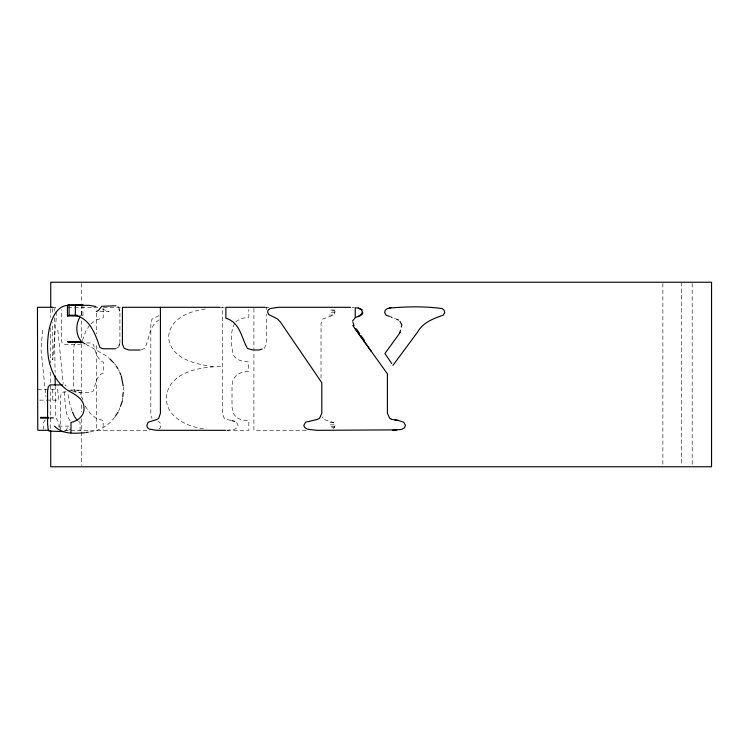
<?xml version="1.0" encoding="UTF-8"?>
<svg xmlns="http://www.w3.org/2000/svg" width="749" height="749" viewBox="0 0 749 749"><rect width="100%" height="100%" fill="white"/><g stroke="black" fill="none" stroke-linecap="round" stroke-linejoin="round"><path stroke-width="0.56" stroke-dasharray="3.75 2.81" d="M42.674 330.197L40.933 348.847L45.932 396.792M59.171 427.679L58.956 422.932L55.641 417.408L55.239 386.428M122.284 401.258L122.649 397.916M333.071 428.615L334.41 427.623L335.084 425.629L333.708 422.567L324.261 419.552L322.679 418.513L322.014 416.678M82.512 340.374L85.723 331.161L90.142 324.429M118.604 411.398L120.074 407.334M321.021 378.067L321.021 323.708L322.679 319.111L333.708 315.057L335.084 311.987L334.41 309.992L333.071 309.009M264.257 348.397L266.363 344.166L266.363 314.215M65.753 431.087L67.897 426.668L69.161 426.087L57.879 426.087M234.737 323.306C229.643 332.706 231.169 345.467 233.491 355.429C236.778 360.447 242.882 361.645 248.471 361.917L248.471 371.289L241.468 372.459L236.927 374.809L233.061 379.397L232.012 386.428L232.012 406.885L233.023 412.989L236.066 417.249L241.103 419.824L248.837 420.854L248.837 430.319L227.322 430.319M114.719 417.127C109.064 425.451 99.289 430.844 89.356 432.014M75.284 343.557L74.076 345.242L73.571 350.56L73.571 384.902L74.32 390.753L75.387 391.97L77.072 392.382L90.723 392.382L93.194 391.118C95.694 384.677 95.909 375.623 103.531 372.908L103.531 362.46C96.649 358.883 95.292 351.047 93.4 344.297L90.863 342.995L86.313 342.995M45.24 419.861L43.199 423.11L43.536 429.196M158.994 429.102L160.445 427.623L160.932 425.629L159.94 422.567L157.955 421.369M118.642 347.096L115.383 348.762M90.966 323.802L95.919 320.029L103.193 317.848L103.193 307.305M68.871 430.319L70.799 428.924M159.125 319.87C148.798 325.881 149.641 339.231 144.594 348.538L141.299 349.652M158.947 315.657L152.01 319.111L150.821 323.708L150.821 413.916L152.01 418.513M235.823 321.63L241.038 318.568L248.837 317.22L248.837 309.506M82.97 304.871L82.97 315.235L81.407 315.966L81.407 307.343M81.21 343.716L79.02 344.521L64.873 344.521L62.176 343.257L61.324 339.203L61.324 309.58M220.59 366.607C199.964 366.776 167.87 372.159 166.315 398.056C166.503 417.39 187.484 426.855 204.065 428.849M226.61 430.319L234.765 429.233L237.246 427.567L238.079 425.451L236.544 422.23M205.263 308.991C189.75 310.929 169.405 318.774 168.619 337.041C169.957 358.631 195.761 364.211 213.034 366.607M220.936 307.567L224.382 307.436M52.748 307.305L55.557 307.305L55.866 310.62M67.916 307.305L92.839 307.305M93.99 307.305L98.877 307.305M103.502 307.305L120.664 307.305M265.53 307.305L269.069 307.305M334.41 309.992L330.225 309.992L330.543 310.929L334.728 310.929M99.795 311.537L109.101 311.537L102.313 309M334.728 312.782L330.543 312.782L329.494 315.057L333.708 315.057M79.497 315.235L82.97 315.235M37.759 389.405L57.701 389.405L58.6 400.125L38.976 400.125M70.771 390.032L81.407 390.21L67.438 390.21M66.062 391.839L62.195 392.204L61.109 393.328L60.332 398.505L60.332 430.319M72.606 391.839L78.055 391.839L80.321 392.869L82.999 399.929M49.809 417.408L55.641 417.408M49.921 418.157L55.754 418.157M333.708 422.567L329.494 422.567L330.543 424.842L334.728 424.842M334.728 426.696L330.543 426.696L330.225 427.623L334.41 427.623M64.367 430.319L149.753 430.319M306.201 430.319L253.911 430.319L253.911 351.403M351.964 307.305L354.193 307.539M230.982 420.311L226.104 419.365L224.194 418.242L222.275 413.195L222.275 307.305M392.645 317.492L390.472 316.752L395.584 318.774M85.938 344.297L107.304 356.468L108.895 358.041M78.551 421.359L80.077 422.483L80.077 432.753M64.901 384.902L66.352 386.025M117.715 306.21L118.951 307.53M70.06 420.769C63.674 411.819 65.912 399.629 63.787 389.368M85.217 406.211L89.908 413.102L95.76 418.064L103.119 420.582L103.119 430.319M114.466 363.537L115.589 365.212M118.417 369.388L119.363 371.523M72.054 411.051L70.069 404.816L67.597 392.448M57.842 330.197L63.206 383.572M55.969 311.715L56.381 316.134L52.748 359.941L52.748 322.51M123.267 386.933L123.501 390.126M54.265 308.466L54.293 310.798M54.387 317.773L55.061 372.468M692.188 283.403L692.188 465.597M681.309 282.242L681.309 465.597M662.874 283.403L662.874 465.597M266.363 307.305L266.363 309.609M253.911 308.466L253.911 350.242M119.906 313.073L119.906 342.808M96.565 313.11L96.565 333.998M96.565 345.598L96.565 430.319M81.725 283.403L81.725 303.261M81.725 304.431L81.725 316.106M81.725 320.778L81.725 339.466M81.725 344.137L81.725 397.859M81.725 404.863L81.725 411.875M81.725 418.878L81.725 465.597M52.748 308.476L52.748 314.318M52.748 389.405L52.748 400.125M50.745 309.103L50.745 317.276M50.745 327.781L50.745 362.825M50.745 372.169L50.745 429.392"/><path stroke-width="1.12" d="M122.77 396.801L123.257 392.354M399.938 332.359L400.472 330.243M401.267 327.079L401.801 324.963L399.966 321.377M118.96 346.019L119.587 343.885M120.439 406.323L122.284 401.258M362.142 314.468L362.834 312.754M79.965 317.183C74.909 325.057 75.555 339.391 84.965 343.763M115.365 416.172L117.958 412.353M400.266 332.359L384.92 353.537L391.699 363.527M352.526 321.003L354.914 318.025M359.801 315.919L361.364 314.954M358.013 316.406L361.299 314.468L362.385 311.902L361.449 309.786L358.612 308.111L355.232 307.783L355.232 317.426L359.024 316.406M96.312 311.537L98.559 310.367L101.761 306.266L115.917 305.77M70.968 432.753L70.968 422.483C77.887 420.975 84.478 415.742 84.047 408.055C83.991 398.459 74.544 394.33 67.438 390.21L67.279 390.032C47.393 376.064 44.837 349.053 49.649 327.088C51.653 319.683 54.574 311.762 61.24 307.324C67.99 303.504 75.752 306.144 82.97 304.871L67.438 305.189L67.438 315.966L69.058 315.235L77.175 315.235M262.094 349.043L258.845 350.017L253.096 350.017L247.554 348.538C241.187 337.705 240.354 322.547 225.87 318.213L225.87 307.305L265.286 307.305M389.218 308.111C406.641 306.556 424.805 306.182 442.191 308.569L444.091 310.142L444.719 312.352L443.352 315.142C433.315 318.578 422.829 322.529 417.408 332.359L392.935 365.343M85.948 432.566L88.223 432.201M350.579 307.305L278.694 307.305L270.352 308.476L268.264 309.936L267.571 311.987L268.666 314.514L277.486 318.952L280.313 321.901L321.817 382.739L321.817 413.195L319.608 418.242L317.557 419.365L305.526 422.23L303.766 425.451L304.721 427.567L307.577 429.233L316.827 430.319L396.886 429.87M392.532 430.319L401.576 429.42L404.526 427.754L405.509 425.451L403.758 422.23L398.515 420.498L391.643 419.365M53.16 307.305L37.45 307.305L37.759 429.008L37.974 430.319L49.097 430.319M220.14 307.305L122.415 307.305L122.415 344.166L124.231 348.397L128.912 350.017L140.203 350.017M391.072 307.577L387.27 308.654L385.286 310.208L384.63 312.352L386.166 315.282L389.405 316.387M358.612 308.111L362.282 309.786M67.438 315.966L77.915 315.966M81.407 341.675L67.438 341.675L68.112 342.181L82.053 342.181M115.383 348.762L102.903 348.762L99.926 347.592C95.479 334.709 90.451 319.083 75.349 315.235L75.349 305.32L89.028 305.32L95.853 306.519M62.616 384.902L50.043 384.902L48.292 386.746L47.59 391.025L47.59 423.831L48.208 429.645M48.638 417.408L40.474 417.408L40.586 418.157L48.751 418.157M225.571 430.319L156.653 430.319L149.294 429.102L147.422 427.585L146.804 425.451L148.133 422.23L157.206 419.365L158.76 418.242L160.426 413.195L160.426 307.305M63.759 431.583L48.966 431.096M84.815 432.753C73.945 433.493 62.439 434.457 54.49 426.087M395.079 419.936L398.515 420.498M231.965 420.498L234.718 421.537M396.567 319.196L398.534 320.057M391.802 419.365L389.611 418.242L387.411 413.195L387.411 373.901L352.779 325.422L354.071 325.422L352.91 322.107M109.691 358.827L113.67 362.75M371.289 351.403L355.232 328.895L356.412 328.895L359.707 333.679M361.018 335.599L364.314 340.383M116.161 366.046L117.855 368.555M74.881 417.062L77.016 420.245M119.831 372.581L120.776 374.706M72.513 412.1L74.338 416.257M121.244 375.773L123.182 385.875M119.138 308.635L119.522 310.854M55.108 375.961L55.22 385.267M69.058 304.871L69.058 315.235M50.745 307.933L50.745 282.242L711.55 282.242L711.55 466.758L50.745 466.758L50.745 430.553"/></g></svg>
